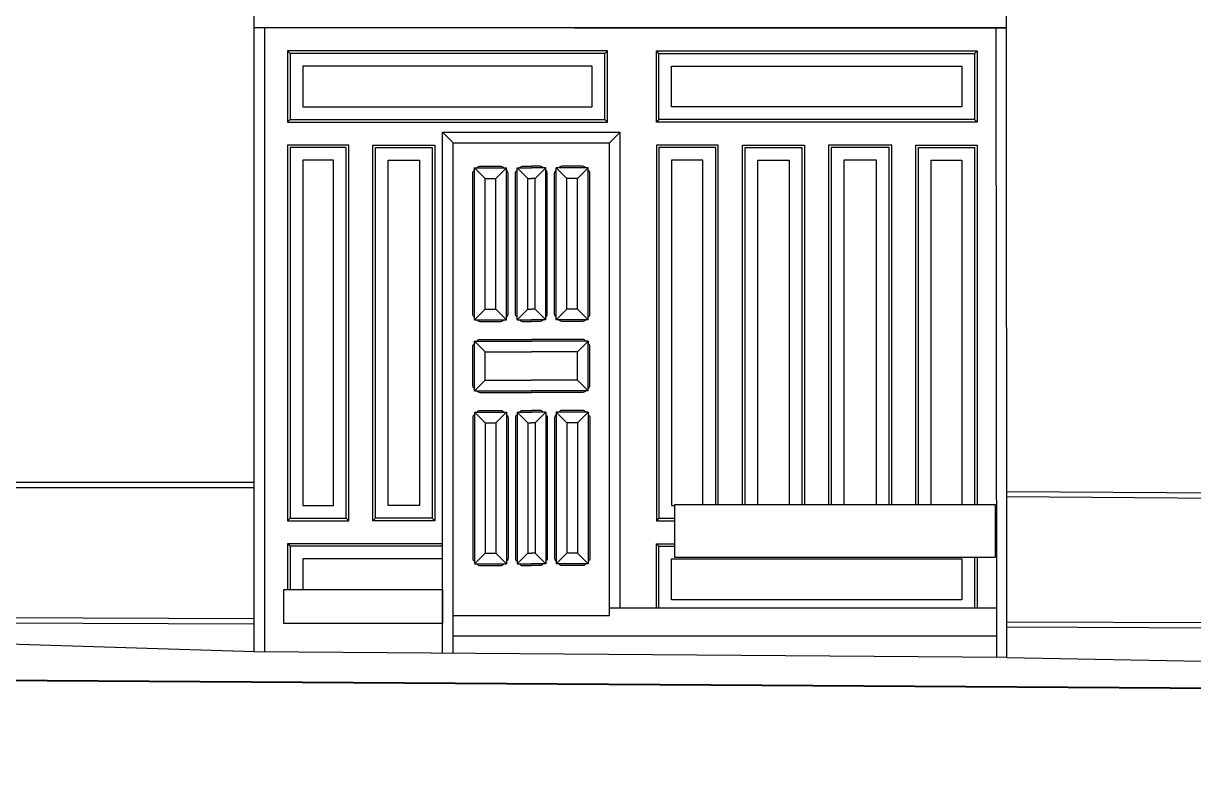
# Model space of a CAD drawing. Extents: x -43 to 90, y 6 to 81.
# Drawn here: x 37.822 to 42.417, y 61.089 to 64.03 of the extents above; entities that cross this region are included whole.
import ezdxf

# ---------------------------------------------------------------- set-up
doc = ezdxf.new("R2010")
doc.units = 0
doc.header["$LTSCALE"] = 0.1
doc.header["$MEASUREMENT"] = 0
doc.layers.add('cortado', color=7, linetype='CONTINUOUS', lineweight=40)
doc.layers.add('visto', color=9, linetype='CONTINUOUS')

msp = doc.modelspace()

# ---------------------------------------------------------------- linework, layer by layer
at = {"layer": 'cortado', "linetype": 'ByBlock'}
msp.add_lwpolyline([(90.2125, 61.1011), (87.303, 61.0886), (87.2999, 61.5221), (63.8701, 61.3569), (63.0997, 61.4081), (60.9385, 61.4327), (58.7813, 61.4082), (58.0068, 61.3569), (56.8082, 61.3569), (56.7544, 61.3714), (55.9243, 61.4108), (53.955, 61.4284), (51.957, 61.3936), (51.6509, 61.3721), (51.5917, 61.3577), (43.7266, 61.4103), (35.8616, 61.4629), (32.2866, 61.8075), (28.5437, 61.8911), (26.9751, 61.8911)], dxfattribs=at)
at = {"layer": 'visto'}
for p, q in [((38.7284, 61.5631), (38.7284, 65.2221)), ((41.6835, 61.5404), (41.6815, 65.2221)), ((41.6815, 64.0121), (38.7292, 64.0121)), ((41.6815, 64.0121), (38.7292, 64.0121)), ((38.7692, 61.5628), (38.7692, 64.0121)), ((39.984, 64.0121), (41.6815, 64.0121)), ((41.6435, 61.5407), (41.6415, 64.0121)), ((38.8691, 63.9121), (38.8591, 63.9221)), ((40.1051, 63.9121), (40.1151, 63.9221)), ((40.3173, 63.9121), (40.3073, 63.9221)), ((41.5563, 63.9121), (41.5663, 63.9221)), ((38.8691, 63.6521), (38.8591, 63.6421)), ((40.1051, 63.6521), (40.1151, 63.6421)), ((40.3173, 63.6521), (40.3073, 63.6421)), ((41.5563, 63.6521), (41.5663, 63.6421)), ((39.4671, 61.5574), (39.4671, 63.6021)), ((39.4671, 63.6021), (40.1656, 63.6021)), ((39.5089, 63.5602), (39.4671, 63.6021)), ((40.1238, 63.5602), (40.1656, 63.6021)), ((40.1656, 61.7351), (40.1656, 63.6021)), ((39.5089, 61.5571), (39.5089, 63.5602)), ((39.5089, 63.5602), (40.1238, 63.5602)), ((40.1238, 61.7052), (40.1238, 63.5602)), ((39.5927, 62.8665), (39.5927, 63.4625)), ((39.5927, 63.4625), (39.7183, 63.4625)), ((39.6345, 63.4207), (39.5927, 63.4625)), ((39.6764, 63.4207), (39.7183, 63.4625)), ((39.7183, 62.8665), (39.7183, 63.4625)), ((39.7601, 62.8665), (39.7601, 63.4625)), ((39.7601, 63.4625), (39.8164, 63.4625)), ((39.802, 63.4207), (39.7601, 63.4625)), ((39.8726, 63.4625), (39.8164, 63.4625)), ((39.8307, 63.4207), (39.8726, 63.4625)), ((39.8726, 62.8665), (39.8726, 63.4625)), ((39.9144, 62.8665), (39.9144, 63.4625)), ((40.04, 63.4625), (39.9144, 63.4625)), ((39.9563, 63.4207), (39.9144, 63.4625)), ((39.9982, 63.4207), (40.04, 63.4625)), ((40.04, 62.8665), (40.04, 63.4625)), ((39.6345, 62.9084), (39.6345, 63.4207)), ((39.6345, 63.4207), (39.6764, 63.4207)), ((39.6764, 62.9084), (39.6764, 63.4207)), ((39.802, 62.9084), (39.802, 63.4207)), ((39.802, 63.4207), (39.8164, 63.4207)), ((39.8307, 63.4207), (39.8164, 63.4207)), ((39.8307, 62.9084), (39.8307, 63.4207)), ((39.9563, 62.9084), (39.9563, 63.4207)), ((39.9982, 63.4207), (39.9563, 63.4207)), ((39.9982, 62.9084), (39.9982, 63.4207)), ((39.6345, 62.9084), (39.5927, 62.8665)), ((39.6345, 62.9084), (39.6764, 62.9084)), ((39.6764, 62.9084), (39.7183, 62.8665)), ((39.7601, 62.8665), (39.802, 62.9084)), ((39.802, 62.9084), (39.8164, 62.9084)), ((39.8307, 62.9084), (39.8164, 62.9084)), ((39.8726, 62.8665), (39.8307, 62.9084)), ((39.9563, 62.9084), (39.9144, 62.8665)), ((39.9982, 62.9084), (39.9563, 62.9084)), ((39.9982, 62.9084), (40.04, 62.8665)), ((39.5927, 62.8665), (39.7183, 62.8665)), ((39.7601, 62.8665), (39.8164, 62.8665)), ((39.8726, 62.8665), (39.8164, 62.8665)), ((40.04, 62.8665), (39.9144, 62.8665)), ((39.5927, 62.5874), (39.5927, 62.7828)), ((39.5927, 62.7828), (39.8164, 62.7828)), ((39.6345, 62.7409), (39.5927, 62.7828)), ((39.5927, 62.7828), (39.5927, 62.7728)), ((40.04, 62.7828), (39.8164, 62.7828)), ((39.9982, 62.7409), (40.04, 62.7828)), ((40.04, 62.5874), (40.04, 62.7828)), ((40.04, 62.7828), (40.04, 62.7728)), ((39.6345, 62.6293), (39.6345, 62.7409)), ((39.6345, 62.7409), (39.8164, 62.7409)), ((39.9982, 62.7409), (39.8164, 62.7409)), ((39.9982, 62.6293), (39.9982, 62.7409)), ((39.6345, 62.6293), (39.5927, 62.5874)), ((39.6345, 62.6293), (39.8164, 62.6293)), ((39.9982, 62.6293), (39.8164, 62.6293)), ((39.9982, 62.6293), (40.04, 62.5874)), ((39.5927, 62.5874), (39.8164, 62.5874)), ((40.04, 62.5874), (39.8164, 62.5874)), ((39.5927, 62.5037), (39.5927, 61.9077)), ((39.5927, 62.5037), (39.7183, 62.5037)), ((39.6345, 62.4618), (39.5927, 62.5037)), ((39.6764, 62.4618), (39.7183, 62.5037)), ((39.7183, 62.5037), (39.7183, 61.9077)), ((39.7601, 62.5037), (39.7601, 61.9077)), ((39.7601, 62.5037), (39.8164, 62.5037)), ((39.7601, 62.5037), (39.802, 62.4618)), ((39.8726, 62.5037), (39.8164, 62.5037)), ((39.8726, 62.5037), (39.8307, 62.4618)), ((39.8726, 62.5037), (39.8726, 61.9077)), ((39.9144, 62.5037), (39.9144, 61.9077)), ((40.04, 62.5037), (39.9144, 62.5037)), ((39.9563, 62.4618), (39.9144, 62.5037)), ((39.9982, 62.4618), (40.04, 62.5037)), ((40.04, 62.5037), (40.04, 61.9077)), ((39.6345, 62.4618), (39.6345, 61.9496)), ((39.6345, 62.4618), (39.6764, 62.4618)), ((39.6764, 62.4618), (39.6764, 61.9496)), ((39.802, 62.4618), (39.802, 61.9496)), ((39.802, 62.4618), (39.8164, 62.4618)), ((39.8307, 62.4618), (39.8164, 62.4618)), ((39.8307, 62.4618), (39.8307, 61.9496)), ((39.9563, 62.4618), (39.9563, 61.9496)), ((39.9982, 62.4618), (39.9563, 62.4618)), ((39.9982, 62.4618), (39.9982, 61.9496)), ((36.0331, 62.2281), (38.7284, 62.2281)), ((36.0331, 62.208), (38.7284, 62.208)), ((41.6832, 62.1925), (44.204, 62.1745)), ((41.6832, 62.1724), (44.2038, 62.1544)), ((38.8691, 62.0871), (38.8591, 62.0771)), ((39.0891, 62.0871), (39.0991, 62.0771)), ((39.2041, 62.0871), (39.1941, 62.0771)), ((39.4271, 62.0871), (39.4371, 62.0771)), ((40.3173, 62.0871), (40.3073, 62.0771)), ((38.8691, 61.9771), (38.8591, 61.9871)), ((40.3173, 61.9771), (40.3073, 61.9871)), ((39.6345, 61.9496), (39.5927, 61.9077)), ((39.6345, 61.9496), (39.6764, 61.9496)), ((39.6764, 61.9496), (39.7183, 61.9077)), ((39.802, 61.9496), (39.7601, 61.9077)), ((39.802, 61.9496), (39.8164, 61.9496)), ((39.8307, 61.9496), (39.8164, 61.9496)), ((39.8307, 61.9496), (39.8726, 61.9077)), ((39.9563, 61.9496), (39.9144, 61.9077)), ((39.9982, 61.9496), (39.9563, 61.9496)), ((39.9982, 61.9496), (40.04, 61.9077)), ((39.5927, 61.9077), (39.7183, 61.9077)), ((39.7601, 61.9077), (39.8164, 61.9077)), ((39.8726, 61.9077), (39.8164, 61.9077)), ((40.04, 61.9077), (39.9144, 61.9077)), ((40.1238, 61.7351), (41.6433, 61.7351)), ((38.7284, 61.5631), (34.5358, 61.6891)), ((36.0331, 61.7041), (38.7284, 61.6931)), ((36.0331, 61.6829), (38.7284, 61.6722)), ((39.5089, 61.7052), (40.1238, 61.7052)), ((41.6834, 61.681), (44.204, 61.6707)), ((39.5089, 61.6252), (41.6434, 61.6252)), ((41.6834, 61.6604), (44.204, 61.6503)), ((41.6835, 61.5404), (38.7284, 61.5631)), ((41.6835, 61.5404), (45.7559, 61.4639)), ((51.5917, 61.3577), (35.8616, 61.4629))]:
    msp.add_line(p, q, dxfattribs=at)
for points in [[(40.1151, 63.6421), (40.1151, 63.9221), (38.8591, 63.9221), (38.8591, 63.6421)], [(40.3073, 63.6421), (40.3073, 63.9221), (41.5663, 63.9221), (41.5663, 63.6421)], [(40.1051, 63.6521), (40.1051, 63.9121), (38.8691, 63.9121), (38.8691, 63.6521)], [(40.3173, 63.6521), (40.3173, 63.9121), (41.5563, 63.9121), (41.5563, 63.6521)], [(40.0551, 63.7021), (40.0551, 63.8621), (38.9191, 63.8621), (38.9191, 63.7021)], [(40.3673, 63.7021), (40.3673, 63.8621), (41.5063, 63.8621), (41.5063, 63.7021)], [(39.0991, 63.5521), (38.8591, 63.5521), (38.8591, 62.0771), (39.0991, 62.0771)], [(39.1941, 63.5521), (39.4371, 63.5521), (39.4371, 62.0771), (39.1941, 62.0771)], [(39.0891, 63.5421), (38.8691, 63.5421), (38.8691, 62.0871), (39.0891, 62.0871)], [(39.2041, 63.5421), (39.4271, 63.5421), (39.4271, 62.0871), (39.2041, 62.0871)], [(39.0391, 63.4921), (38.9191, 63.4921), (38.9191, 62.1371), (39.0391, 62.1371)], [(39.2541, 63.4921), (39.3771, 63.4921), (39.3771, 62.1371), (39.2541, 62.1371)], [(40.3799, 62.1408), (41.6379, 62.1408), (41.6379, 61.933), (40.3799, 61.933)], [(40.3673, 61.7671), (40.3673, 61.9271), (41.5063, 61.9271), (41.5063, 61.7671)], [(38.845, 61.8071), (39.4671, 61.8071), (39.4671, 61.674), (38.845, 61.674)]]:
    msp.add_lwpolyline(points, close=True, dxfattribs=at)
for points in [[(40.5503, 62.1408), (40.5503, 63.5521), (40.3073, 63.5521), (40.3073, 62.0771), (40.3799, 62.0771)], [(40.6453, 62.1408), (40.6453, 63.5521), (40.8883, 63.5521), (40.8883, 62.1408)], [(41.2313, 62.1408), (41.2313, 63.5521), (40.9833, 63.5521), (40.9833, 62.1408)], [(41.3263, 62.1408), (41.3263, 63.5521), (41.5663, 63.5521), (41.5663, 62.1408)], [(40.5403, 62.1408), (40.5403, 63.5421), (40.3173, 63.5421), (40.3173, 62.0871), (40.3799, 62.0871)], [(40.6553, 62.1408), (40.6553, 63.5421), (40.8783, 63.5421), (40.8783, 62.1408)], [(41.2213, 62.1408), (41.2213, 63.5421), (40.9933, 63.5421), (40.9933, 62.1408)], [(41.3363, 62.1408), (41.3363, 63.5421), (41.5563, 63.5421), (41.5563, 62.1408)], [(40.4903, 62.1408), (40.4903, 63.4921), (40.3673, 63.4921), (40.3673, 62.1371), (40.3799, 62.1371)], [(40.7053, 62.1408), (40.7053, 63.4921), (40.8283, 63.4921), (40.8283, 62.1408)], [(41.1713, 62.1408), (41.1713, 63.4921), (41.0433, 63.4921), (41.0433, 62.1408)], [(41.3863, 62.1408), (41.3863, 63.4921), (41.5063, 63.4921), (41.5063, 62.1408)], [(39.4671, 61.9871), (38.8591, 61.9871), (38.8591, 61.8071)], [(40.3073, 61.7351), (40.3073, 61.9871), (40.3799, 61.9871)], [(39.4671, 61.9771), (38.8691, 61.9771), (38.8691, 61.8071)], [(40.3173, 61.7351), (40.3173, 61.9771), (40.3799, 61.9771)], [(39.4671, 61.9271), (38.9191, 61.9271), (38.9191, 61.8071)], [(41.5563, 61.933), (41.5563, 61.7351)], [(41.5663, 61.933), (41.5663, 61.7351)]]:
    msp.add_lwpolyline(points, dxfattribs=at)
for points in [[(39.6027, 63.4625), (39.6027, 63.4625, -0.249287), (39.6142, 63.469), (39.6966, 63.469, -0.251398), (39.7081, 63.4625), (39.7081, 63.4625)], [(39.7701, 63.4625), (39.7701, 63.4625, -0.249287), (39.7816, 63.469), (39.8164, 63.469)], [(39.8626, 63.4625), (39.8626, 63.4625, 0.249287), (39.8511, 63.469), (39.8164, 63.469)], [(40.03, 63.4625), (40.03, 63.4625, 0.249287), (40.0185, 63.469), (39.9361, 63.469, 0.251398), (39.9246, 63.4625), (39.9246, 63.4625)], [(39.5927, 62.8765), (39.5927, 62.8765, -0.249287), (39.5862, 62.888), (39.5862, 63.4411, -0.251398), (39.5927, 63.4525), (39.5927, 63.4525)], [(39.7183, 62.8765), (39.7183, 62.8765, 0.249287), (39.7248, 62.888), (39.7248, 63.4411, 0.251398), (39.7183, 63.4525), (39.7183, 63.4525)], [(39.7601, 62.8765), (39.7601, 62.8765, -0.249287), (39.7536, 62.888), (39.7536, 63.4411, -0.251398), (39.7601, 63.4525), (39.7601, 63.4525)], [(39.8726, 62.8765), (39.8726, 62.8765, 0.249287), (39.8791, 62.888), (39.8791, 63.4411, 0.251398), (39.8726, 63.4525), (39.8726, 63.4525)], [(39.9144, 62.8765), (39.9144, 62.8765, -0.249287), (39.9079, 62.888), (39.9079, 63.4411, -0.251398), (39.9144, 63.4525), (39.9144, 63.4525)], [(40.04, 62.8765), (40.04, 62.8765, 0.249287), (40.0465, 62.888), (40.0465, 63.4411, 0.251398), (40.04, 63.4525), (40.04, 63.4525)], [(39.6027, 62.8665), (39.6027, 62.8665, 0.249287), (39.6142, 62.86), (39.6966, 62.86, 0.251398), (39.7081, 62.8665), (39.7081, 62.8665)], [(39.7701, 62.8665), (39.7701, 62.8665, 0.249287), (39.7816, 62.86), (39.8164, 62.86)], [(39.8626, 62.8665), (39.8626, 62.8665, -0.249287), (39.8511, 62.86), (39.8164, 62.86)], [(40.03, 62.8665), (40.03, 62.8665, -0.249287), (40.0185, 62.86), (39.9361, 62.86, -0.251398), (39.9246, 62.8665), (39.9246, 62.8665)], [(39.5927, 62.5974), (39.5927, 62.5974, -0.249287), (39.5862, 62.6089), (39.5862, 62.7613, -0.251398), (39.5927, 62.7728), (39.5927, 62.7728)], [(39.6027, 62.7828), (39.6027, 62.7828, -0.249287), (39.6142, 62.7893), (39.8164, 62.7893)], [(40.03, 62.7828), (40.03, 62.7828, 0.249287), (40.0185, 62.7893), (39.8164, 62.7893)], [(40.04, 62.5974), (40.04, 62.5974, 0.249287), (40.0465, 62.6089), (40.0465, 62.7613, 0.251398), (40.04, 62.7728), (40.04, 62.7728)], [(39.6027, 62.5874), (39.6027, 62.5874, 0.249287), (39.6142, 62.5809), (39.8164, 62.5809)], [(40.03, 62.5874), (40.03, 62.5874, -0.249287), (40.0185, 62.5809), (39.8164, 62.5809)], [(39.5927, 62.4937), (39.5927, 62.4937, 0.249287), (39.5862, 62.4822), (39.5862, 61.9292, 0.251398), (39.5927, 61.9177), (39.5927, 61.9177)], [(39.6027, 62.5037), (39.6027, 62.5037, -0.249287), (39.6142, 62.5102), (39.6966, 62.5102, -0.251398), (39.7081, 62.5037), (39.7081, 62.5037)], [(39.7183, 62.4937), (39.7183, 62.4937, -0.249287), (39.7248, 62.4822), (39.7248, 61.9292, -0.251398), (39.7183, 61.9177), (39.7183, 61.9177)], [(39.7601, 62.4937), (39.7601, 62.4937, 0.249287), (39.7536, 62.4822), (39.7536, 61.9292, 0.251398), (39.7601, 61.9177), (39.7601, 61.9177)], [(39.7701, 62.5037), (39.7701, 62.5037, -0.249287), (39.7816, 62.5102), (39.8164, 62.5102)], [(39.8626, 62.5037), (39.8626, 62.5037, 0.249287), (39.8511, 62.5102), (39.8164, 62.5102)], [(39.8726, 62.4937), (39.8726, 62.4937, -0.249287), (39.8791, 62.4822), (39.8791, 61.9292, -0.251398), (39.8726, 61.9177), (39.8726, 61.9177)], [(39.9144, 62.4937), (39.9144, 62.4937, 0.249287), (39.9079, 62.4822), (39.9079, 61.9292, 0.251398), (39.9144, 61.9177), (39.9144, 61.9177)], [(40.03, 62.5037), (40.03, 62.5037, 0.249287), (40.0185, 62.5102), (39.9361, 62.5102, 0.251398), (39.9246, 62.5037), (39.9246, 62.5037)], [(40.04, 62.4937), (40.04, 62.4937, -0.249287), (40.0465, 62.4822), (40.0465, 61.9292, -0.251398), (40.04, 61.9177), (40.04, 61.9177)], [(39.6027, 61.9077), (39.6027, 61.9077, 0.249287), (39.6142, 61.9012), (39.6966, 61.9012, 0.251398), (39.7081, 61.9077), (39.7081, 61.9077)], [(39.7701, 61.9077), (39.7701, 61.9077, 0.249287), (39.7816, 61.9012), (39.8164, 61.9012)], [(39.8626, 61.9077), (39.8626, 61.9077, -0.249287), (39.8511, 61.9012), (39.8164, 61.9012)], [(40.03, 61.9077), (40.03, 61.9077, -0.249287), (40.0185, 61.9012), (39.9361, 61.9012, -0.251398), (39.9246, 61.9077), (39.9246, 61.9077)]]:
    msp.add_lwpolyline(points, format="xyb", dxfattribs=at)

doc.saveas('drawing.dxf')
